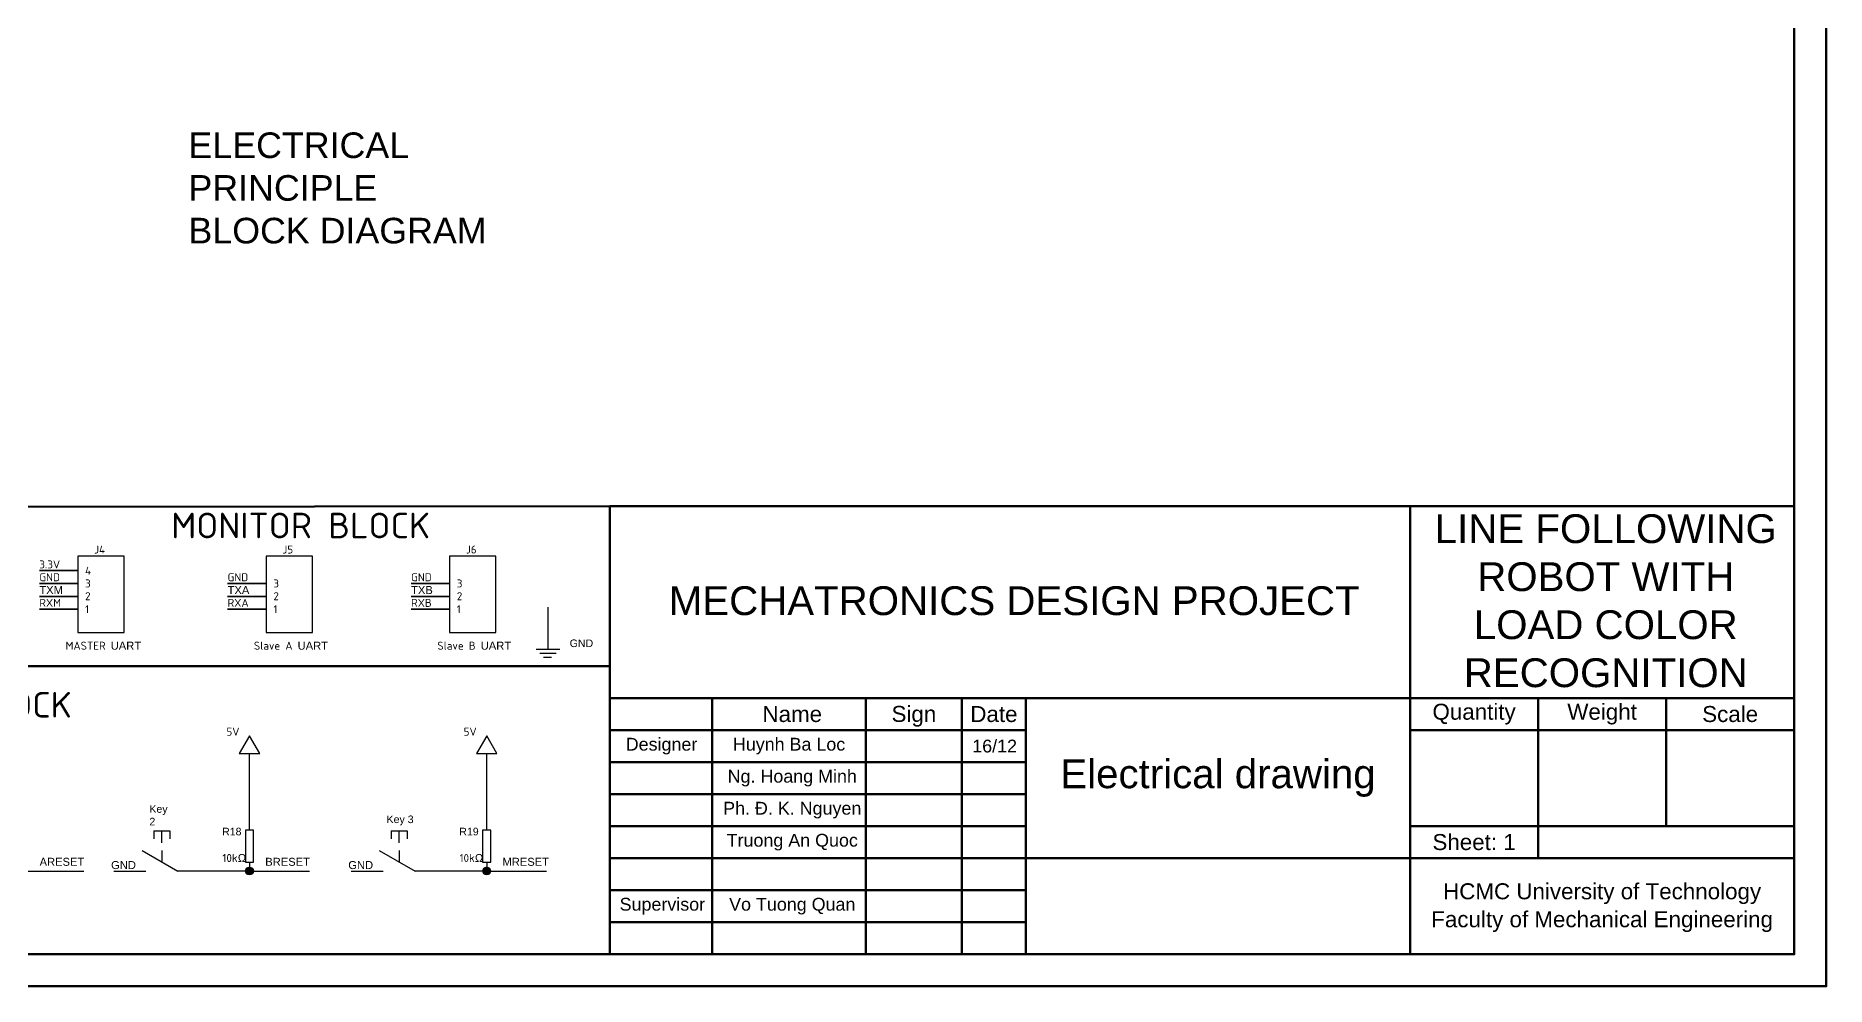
# Model space of a CAD drawing. Header units: inches. Extents: x 0 to 954, y 0 to 618.
# Drawn here: x 140.3 to 420, y 0 to 148.5 of the extents above; entities that cross this region are included whole.
import ezdxf

# ---------------------------------------------------------------- set-up
doc = ezdxf.new("R2010")
doc.units = ezdxf.units.IN
doc.header["$MEASUREMENT"] = 0
doc.layers.add('AM_0', color=7, linetype='Continuous', lineweight=50)
for name, color, linetype in [('PDF_Geometry', 7, 'Continuous'), ('PDF_Solid Fills', 7, 'Continuous'), ('PDF_Text', 7, 'Continuous')]:
    doc.layers.add(name, color=color, linetype=linetype)
doc.styles.add('PDF Arial', font='arial.ttf')
doc.styles.add('PDF ISOCPEUR', font='isocpeur.ttf')
doc.styles.get("Standard").update_dxf_attribs({"font": 'arial.ttf'})

# ---------------------------------------------------------------- blocks, each defined once
blk = doc.blocks.new('A$Cc63ab6bc')
at = {"layer": 'AM_0'}
for p, q in [((195.68, 70), (10.68, 70)), ((195.68, 70), (10.68, 70)), ((10.68, 70), (10.68, 40)), ((135.68, 70), (135.68, 0)), ((195.68, 40), (10.68, 40)), ((10.68, 40), (10.68, 0)), ((26.68, 40), (26.68, 0)), ((50.68, 40), (50.68, 0)), ((65.68, 40), (65.68, 0)), ((75.68, 40), (75.68, 0)), ((155.68, 40), (155.68, 15)), ((175.68, 40), (175.68, 20)), ((75.68, 35), (10.68, 35)), ((195.68, 35), (135.68, 35)), ((75.68, 30), (10.68, 30)), ((75.68, 25), (10.68, 25)), ((75.68, 20), (10.68, 20)), ((195.68, 20), (135.68, 20)), ((135.68, 15), (10.68, 15)), ((75.68, 10), (10.68, 10)), ((75.68, 5), (10.68, 5)), ((195.68, 0), (10.68, 0))]:
    blk.add_line(p, q, dxfattribs=at)
at = {"layer": 'AM_0', "ltscale": 0.5}
blk.add_line((135.68, 15), (195.68, 15), dxfattribs=at)
at = {"layer": 'AM_0', "attachment_point": 5}
for s, width, insert, char_height in [('LINE FOLLOWING ROBOT WITH LOAD COLOR RECOGNITION', 56.028, (166.25, 55.19), 4.5), ('MECHATRONICS DESIGN PROJECT', 147.7056, (73.85, 55.19), 4.5), ('Quantity', 20, (145.68, 37.5), 2.5), ('Weight', 20, (165.68, 37.5), 2.5), ('Name', 23, (39.18, 37.5), 2.5), ('Sign', 15, (58.18, 37.16), 2.5), ('Date', 10, (70.68, 37.5), 2.5), ('Scale', 20, (185.68, 37.5), 2.5), ('Designer', 16.8037, (18.76, 32.5), 2), ('Ng. Hoang Minh', 23, (39.18, 27.5), 2), ('Electrical drawing', 60, (105.68, 27.5), 4.5), ('Ph. Đ. K. Nguyen', 23, (39.18, 22.5), 2), ('Truong An Quoc', 23, (39.18, 17.5), 2), ('Sheet: 1', 20, (145.68, 17.5), 2.5), ('HCMC University of Technology', 60, (165.68, 9.45), 2.5), ('Supervisor', 18.5701, (18.89, 7.5), 2), ('Vo Tuong Quan', 23, (39.18, 7.5), 2), ('Faculty of Mechanical Engineering', 60, (165.68, 5.08), 2.5)]:
    blk.add_mtext_dynamic_manual_height_columns(s, width=width, gutter_width=12.5, heights=[0], dxfattribs=dict(at, insert=insert, char_height=char_height))
at = {"layer": 'AM_0', "ltscale": 0.5, "char_height": 2, "attachment_point": 5}
for s, insert in [('Huynh Ba Loc', (38.68, 32.5)), ('16/12', (70.79, 32.5))]:
    blk.add_mtext_dynamic_manual_height_columns(s, width=24, gutter_width=17.5, heights=[0], dxfattribs=dict(at, insert=insert))

msp = doc.modelspace()

# ---------------------------------------------------------------- linework, layer by layer
for p, q in [((158.76, 24.25), (161.24, 24.25)), ((158.76, 24.25), (158.76, 23)), ((159.99, 22.38), (159.99, 24.25)), ((161.24, 24.25), (161.24, 23)), ((195.81, 24.25), (198.29, 24.25)), ((195.81, 24.25), (195.81, 23)), ((197.04, 22.38), (197.04, 24.25)), ((198.29, 24.25), (198.29, 23)), ((156.89, 21.21), (162.51, 17.97)), ((159.99, 21.22), (159.99, 19.43)), ((193.94, 21.21), (199.56, 17.97)), ((197.04, 21.22), (197.04, 19.43)), ((138.42, 17.97), (147.79, 17.97)), ((152.51, 17.97), (157.51, 17.97)), ((167.51, 17.97), (162.51, 17.97)), ((173.68, 17.97), (167.51, 17.97)), ((173.68, 19.4), (173.68, 18.02)), ((173.68, 18.02), (173.68, 17.97)), ((173.68, 17.97), (183.05, 17.97)), ((189.56, 17.97), (194.56, 17.97)), ((204.56, 17.97), (199.56, 17.97)), ((210.73, 17.97), (204.56, 17.97)), ((210.73, 19.4), (210.73, 18.02)), ((210.73, 18.02), (210.73, 17.97)), ((210.73, 17.97), (220.09, 17.97))]:
    msp.add_line(p, q)
at = {"layer": 'PDF_Geometry', "lineweight": 50}
for p, q in [((137.7, 74.89), (229.97, 75)), ((229.97, 49.99), (11.98, 49.99))]:
    msp.add_line(p, q, dxfattribs=at)
for points in [[(0, 0), (419.96, 0), (419.96, 296.94), (0, 296.94)], [(11.98, 5), (414.97, 5), (414.97, 291.94), (11.98, 291.94)]]:
    msp.add_lwpolyline(points, close=True, dxfattribs=at)
at = {"layer": 'PDF_Geometry', "lineweight": 25}
for points in [[(146.86, 55.25), (154.12, 55.25), (154.12, 67.16), (146.86, 67.16)], [(176.26, 55.25), (183.53, 55.25), (183.53, 67.16), (176.26, 67.16)], [(204.92, 55.25), (212.18, 55.25), (212.18, 67.16), (204.92, 67.16)], [(146.86, 64.92), (140.86, 64.92)], [(146.86, 62.93), (140.86, 62.93)], [(146.86, 62.93), (144.36, 62.93)], [(176.26, 62.93), (170.26, 62.93)], [(176.26, 62.93), (173.77, 62.93)], [(204.92, 62.93), (198.92, 62.93)], [(204.92, 62.93), (202.42, 62.93)], [(146.86, 60.9), (140.86, 60.9)], [(146.86, 58.91), (140.86, 58.91)], [(146.86, 60.9), (144.36, 60.9)], [(146.86, 58.91), (144.36, 58.91)], [(176.26, 60.9), (170.26, 60.9)], [(176.26, 58.91), (170.26, 58.91)], [(176.26, 60.9), (173.77, 60.9)], [(176.26, 58.91), (173.77, 58.91)], [(204.92, 60.9), (198.92, 60.9)], [(204.92, 58.91), (198.92, 58.91)], [(204.92, 60.9), (202.42, 60.9)], [(204.92, 58.91), (202.42, 58.91)], [(172.07, 36.34), (175.29, 36.34), (173.68, 39.13)], [(209.12, 36.34), (212.34, 36.34), (210.73, 39.13)], [(173.04, 24.39), (173.04, 19.4), (174.31, 19.4), (174.31, 24.39)], [(210.09, 24.39), (210.09, 19.4), (211.36, 19.4), (211.36, 24.39)]]:
    msp.add_lwpolyline(points, close=True, dxfattribs=at)
for points in [[(220.3, 59.21), (220.3, 57.6), (220.3, 55.1), (220.3, 52.6)], [(222.16, 52.6), (218.44, 52.6)], [(221.57, 51.97), (219.03, 51.97)], [(220.85, 51.33), (219.58, 51.33)], [(173.68, 24.39), (173.68, 31.34), (173.68, 33.84), (173.68, 36.34)], [(210.73, 24.39), (210.73, 31.34), (210.73, 33.84), (210.73, 36.34)]]:
    msp.add_lwpolyline(points, dxfattribs=at)
at = {"layer": 'PDF_Geometry', "lineweight": 0}
for points in [[(173.65, 18.57), (173.56, 18.57), (173.65, 18.57)], [(210.7, 18.57), (210.61, 18.57), (210.7, 18.57)]]:
    msp.add_lwpolyline(points, dxfattribs=at)
at = {"layer": 'PDF_Geometry', "lineweight": 25}
for centre in [(173.67, 18), (210.72, 18)]:
    msp.add_circle(centre, 0.614, dxfattribs=at)
at = {"layer": 'PDF_Solid Fills', "transparency": 33554559}
for points in [[(173.06, 18.06), (173.65, 17.97), (173.01, 17.97)], [(174.28, 17.97), (173.01, 17.97), (174.28, 17.85)], [(173.01, 17.97), (174.28, 17.85), (173.06, 17.85)], [(173.1, 18.27), (173.65, 18.19), (173.06, 18.19)], [(173.65, 18.19), (173.06, 18.19), (173.65, 18.06)], [(173.06, 18.19), (173.65, 18.06), (173.06, 18.06)], [(173.65, 18.06), (173.06, 18.06), (173.65, 17.97)], [(174.28, 17.85), (173.06, 17.85), (174.24, 17.72)], [(173.06, 17.85), (174.24, 17.72), (173.06, 17.72)], [(174.24, 17.72), (173.06, 17.72), (174.2, 17.64)], [(173.06, 17.72), (174.2, 17.64), (173.14, 17.64)], [(173.18, 18.36), (173.65, 18.27), (173.1, 18.27)], [(173.65, 18.27), (173.1, 18.27), (173.65, 18.19)], [(174.2, 17.64), (173.14, 17.64), (174.11, 17.55)], [(173.14, 17.64), (174.11, 17.55), (173.18, 17.55)], [(173.27, 18.44), (173.65, 18.36), (173.18, 18.36)], [(173.65, 18.36), (173.18, 18.36), (173.65, 18.27)], [(174.11, 17.55), (173.18, 17.55), (174.03, 17.47)], [(173.18, 17.55), (174.03, 17.47), (173.27, 17.47)], [(173.35, 18.52), (173.65, 18.44), (173.27, 18.44)], [(173.65, 18.44), (173.27, 18.44), (173.65, 18.36)], [(174.03, 17.47), (173.27, 17.47), (173.95, 17.42)], [(173.27, 17.47), (173.95, 17.42), (173.4, 17.42)], [(173.44, 18.57), (173.65, 18.52), (173.35, 18.52)], [(173.65, 18.52), (173.35, 18.52), (173.65, 18.44)], [(173.95, 17.42), (173.4, 17.42), (173.82, 17.38)], [(173.56, 18.57), (173.65, 18.57), (173.44, 18.57)], [(173.65, 18.57), (173.44, 18.57), (173.65, 18.52)], [(173.65, 18.61), (173.65, 18.57), (173.56, 18.57)], [(173.86, 18.57), (173.86, 18.57), (173.65, 18.57)], [(173.86, 18.57), (173.65, 18.57), (173.78, 18.57)], [(173.86, 18.57), (173.65, 18.57), (173.99, 18.52)], [(173.65, 18.57), (173.99, 18.52), (173.65, 18.52)], [(173.99, 18.52), (173.65, 18.52), (174.07, 18.44)], [(173.65, 18.52), (174.07, 18.44), (173.65, 18.44)], [(174.07, 18.44), (173.65, 18.44), (174.11, 18.36)], [(173.65, 18.44), (174.11, 18.36), (173.65, 18.36)], [(174.11, 18.36), (173.65, 18.36), (174.2, 18.27)], [(173.65, 18.36), (174.2, 18.27), (173.65, 18.27)], [(174.2, 18.27), (173.65, 18.27), (174.24, 18.19)], [(173.65, 18.27), (174.24, 18.19), (173.65, 18.19)], [(174.24, 18.19), (173.65, 18.19), (174.28, 18.06)], [(173.65, 18.19), (174.28, 18.06), (173.65, 18.06)], [(173.78, 18.02), (173.65, 18.07), (173.65, 18.02)], [(174.28, 18.06), (173.65, 18.06), (174.28, 17.97)], [(173.65, 18.06), (174.28, 17.97), (173.65, 17.97)], [(210.11, 18.06), (210.7, 17.97), (210.06, 17.97)], [(211.33, 17.97), (210.06, 17.97), (211.33, 17.85)], [(210.06, 17.97), (211.33, 17.85), (210.11, 17.85)], [(210.15, 18.27), (210.7, 18.19), (210.11, 18.19)], [(210.7, 18.19), (210.11, 18.19), (210.7, 18.06)], [(210.11, 18.19), (210.7, 18.06), (210.11, 18.06)], [(210.7, 18.06), (210.11, 18.06), (210.7, 17.97)], [(211.33, 17.85), (210.11, 17.85), (211.29, 17.72)], [(210.11, 17.85), (211.29, 17.72), (210.11, 17.72)], [(211.29, 17.72), (210.11, 17.72), (211.25, 17.64)], [(210.11, 17.72), (211.25, 17.64), (210.19, 17.64)], [(210.23, 18.36), (210.7, 18.27), (210.15, 18.27)], [(210.7, 18.27), (210.15, 18.27), (210.7, 18.19)], [(211.25, 17.64), (210.19, 17.64), (211.16, 17.55)], [(210.19, 17.64), (211.16, 17.55), (210.23, 17.55)], [(210.32, 18.44), (210.7, 18.36), (210.23, 18.36)], [(210.7, 18.36), (210.23, 18.36), (210.7, 18.27)], [(211.16, 17.55), (210.23, 17.55), (211.08, 17.47)], [(210.23, 17.55), (211.08, 17.47), (210.32, 17.47)], [(210.4, 18.52), (210.7, 18.44), (210.32, 18.44)], [(210.7, 18.44), (210.32, 18.44), (210.7, 18.36)], [(211.08, 17.47), (210.32, 17.47), (210.99, 17.42)], [(210.32, 17.47), (210.99, 17.42), (210.44, 17.42)], [(210.49, 18.57), (210.7, 18.52), (210.4, 18.52)], [(210.7, 18.52), (210.4, 18.52), (210.7, 18.44)], [(210.99, 17.42), (210.44, 17.42), (210.87, 17.38)], [(210.61, 18.57), (210.7, 18.57), (210.49, 18.57)], [(210.7, 18.57), (210.49, 18.57), (210.7, 18.52)], [(210.7, 18.61), (210.7, 18.57), (210.61, 18.57)], [(210.91, 18.57), (210.91, 18.57), (210.7, 18.57)], [(210.91, 18.57), (210.7, 18.57), (210.83, 18.57)], [(210.91, 18.57), (210.7, 18.57), (211.04, 18.52)], [(210.7, 18.57), (211.04, 18.52), (210.7, 18.52)], [(211.04, 18.52), (210.7, 18.52), (211.12, 18.44)], [(210.7, 18.52), (211.12, 18.44), (210.7, 18.44)], [(211.12, 18.44), (210.7, 18.44), (211.16, 18.36)], [(210.7, 18.44), (211.16, 18.36), (210.7, 18.36)], [(211.16, 18.36), (210.7, 18.36), (211.25, 18.27)], [(210.7, 18.36), (211.25, 18.27), (210.7, 18.27)], [(211.25, 18.27), (210.7, 18.27), (211.29, 18.19)], [(210.7, 18.27), (211.29, 18.19), (210.7, 18.19)], [(211.29, 18.19), (210.7, 18.19), (211.33, 18.06)], [(210.7, 18.19), (211.33, 18.06), (210.7, 18.06)], [(210.83, 18.02), (210.7, 18.07), (210.7, 18.02)], [(211.33, 18.06), (210.7, 18.06), (211.33, 17.97)], [(210.7, 18.06), (211.33, 17.97), (210.7, 17.97)]]:
    msp.add_solid(points, dxfattribs=at)

# ---------------------------------------------------------------- block references
msp.add_blockref('A$Cc63ab6bc', (219.28, 5))

# ---------------------------------------------------------------- texts
at = {"layer": 'PDF_Text', "attachment_point": 7}
for s, insert, char_height, style in [('{\\fArial|b0|i0|c0|p34;ELECTRICAL \\PPRINCIPLE \\PBLOCK DIAGRAM}', (164.15, 115.98), 4, 'PDF ISOCPEUR'), ('MONITOR BLOCK', (161.46, 69.97), 4, 'PDF ISOCPEUR'), ('3.3V', (140.85, 65.26), 1.25, 'PDF ISOCPEUR'), ('GND', (140.85, 63.26), 1.25, 'PDF ISOCPEUR'), ('GND', (170.26, 63.26), 1.25, 'PDF ISOCPEUR'), ('GND', (198.92, 63.26), 1.25, 'PDF ISOCPEUR'), ('{\\fArial|b0|i0|c0|p34;TXM}', (140.85, 61.26), 1.2499, 'PDF ISOCPEUR'), ('3', (148, 62.29), 1.25, 'PDF ISOCPEUR'), ('2', (148, 60.3), 1.25, 'PDF ISOCPEUR'), ('{\\fArial|b0|i0|c0|p34;TXA}', (170.26, 61.26), 1.2499, 'PDF ISOCPEUR'), ('3', (177.41, 62.29), 1.25, 'PDF ISOCPEUR'), ('2', (177.41, 60.3), 1.25, 'PDF ISOCPEUR'), ('{\\fArial|b0|i0|c0|p34;TXB}', (198.92, 61.26), 1.2499, 'PDF ISOCPEUR'), ('3', (206.06, 62.29), 1.25, 'PDF ISOCPEUR'), ('2', (206.06, 60.3), 1.25, 'PDF ISOCPEUR'), ('RXM', (140.85, 59.26), 1.25, 'PDF ISOCPEUR'), ('1', (148, 58.27), 1.25, 'PDF ISOCPEUR'), ('RXA', (170.26, 59.26), 1.25, 'PDF ISOCPEUR'), ('1', (177.41, 58.27), 1.25, 'PDF ISOCPEUR'), ('RXB', (198.92, 59.26), 1.25, 'PDF ISOCPEUR'), ('1', (206.06, 58.27), 1.25, 'PDF ISOCPEUR'), ('MASTER {\\fArial|b0|i0|c0|p34;UART}', (144.96, 52.55), 1.2499, 'PDF ISOCPEUR'), ('Slave A {\\fArial|b0|i0|c0|p34;UART}', (174.36, 52.55), 1.2499, 'PDF ISOCPEUR'), ('Slave B {\\fArial|b0|i0|c0|p34;UART}', (203.02, 52.55), 1.2499, 'PDF ISOCPEUR'), ('GND', (223.69, 52.96), 1.183, 'PDF Arial'), ('PROGRAMMER BLOCK', (93.15, 41.95), 4, 'PDF ISOCPEUR'), ('5V', (170.08, 39.13), 1.25, 'PDF ISOCPEUR'), ('5V', (207.13, 39.13), 1.25, 'PDF ISOCPEUR'), ('Key 3', (195.09, 25.12), 1.183, 'PDF Arial'), ('R18', (169.4, 23.55), 1.183, 'PDF Arial'), ('R19', (206.45, 23.55), 1.183, 'PDF Arial'), ('{\\fArial|b0|i0|c0|p34;ARESET}', (140.89, 18.79), 1.2499, 'PDF ISOCPEUR'), ('10kΩ', (169.45, 19.4), 1.25, 'PDF ISOCPEUR'), ('{\\fArial|b0|i0|c0|p34;BRESET}', (176.14, 18.79), 1.2499, 'PDF ISOCPEUR'), ('10kΩ', (206.49, 19.4), 1.25, 'PDF ISOCPEUR'), ('{\\fArial|b0|i0|c0|p34;MRESET}', (213.19, 18.79), 1.2499, 'PDF ISOCPEUR'), ('{\\fArial|b0|i0|c0|p34;GND}', (152.06, 18.28), 1.2499, 'PDF ISOCPEUR'), ('{\\fArial|b0|i0|c0|p34;GND}', (189.11, 18.28), 1.2499, 'PDF ISOCPEUR')]:
    msp.add_mtext(s, dxfattribs=dict(at, insert=insert, char_height=char_height, style=style))
for s, insert, char_height, width, style in [('J4', (149.42, 67.59), 1.25, 0.8506, 'PDF ISOCPEUR'), ('J5', (178.83, 67.59), 1.25, 0.8506, 'PDF ISOCPEUR'), ('J6', (207.49, 67.59), 1.25, 0.8506, 'PDF ISOCPEUR'), ('4', (148, 64.28), 1.25, 0.7499, 'PDF ISOCPEUR'), ('Key 2', (158.04, 25.12), 1.183, 0.1009, 'PDF Arial')]:
    msp.add_mtext(s, dxfattribs=dict(at, insert=insert, char_height=char_height, width=width, style=style))

doc.saveas('drawing.dxf')
